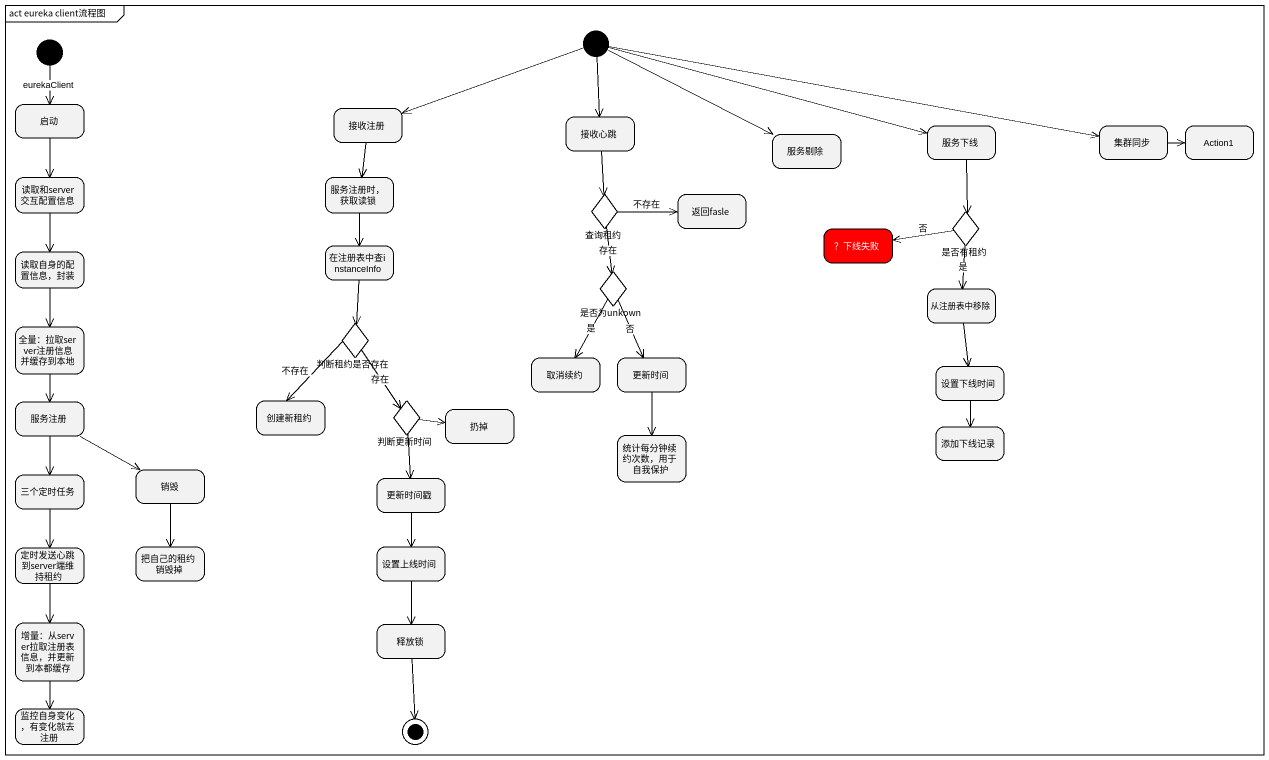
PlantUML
@startuml
mainframe act eureka client流程图
hide empty description
state initial1 <<start>>
state initial2 <<start>>
state 启动
state 接收注册
state 接收心跳
state 服务剔除
state 服务下线
state 集群同步
state Action1
state 读取和server交互配置信息
state "服务注册时，获取读锁" as 服务注册时_获取读锁
state 查询租约 <<choice>>
state 返回fasle
state "？下线失败" as 下线失败 #FF0000
state 是否有租约 <<choice>>
state "读取自身的配置信息，封装" as 读取自身的配置信息_封装
state 在注册表中查instanceInfo
state 是否为unkown <<choice>>
state 从注册表中移除
state "全量：拉取server注册信息并缓存到本地" as 全量_拉取server注册信息并缓存到本地
state 判断租约是否存在 <<choice>>
state 取消续约
state 更新时间
state 设置下线时间
state 服务注册
state 创建新租约
state 判断更新时间 <<choice>>
state 扔掉
state 添加下线记录
state "统计每分钟续约次数，用于自我保护" as 统计每分钟续约次数_用于自我保护
state 三个定时任务
state 销毁
state 更新时间戳
state 定时发送心跳到server端维持租约
state 把自己的租约销毁掉
state 设置上线时间
state "增量：从server拉取注册表信息，并更新到本都缓存" as 增量_从server拉取注册表信息_并更新到本都缓存
state 释放锁
state "监控自身变化，有变化就去注册" as 监控自身变化_有变化就去注册
initial1 --> 启动 : eurekaClient
initial2 -left-> 接收注册
initial2 --> 接收心跳
initial2 -right-> 服务剔除
initial2 -right-> 服务下线
initial2 -right-> 集群同步
启动 --> 读取和server交互配置信息
接收注册 --> 服务注册时_获取读锁
接收心跳 --> 查询租约
服务下线 --> 是否有租约
集群同步 -right-> Action1
读取和server交互配置信息 --> 读取自身的配置信息_封装
服务注册时_获取读锁 --> 在注册表中查instanceInfo
查询租约 -right-> 返回fasle : 不存在
查询租约 --> 是否为unkown : 存在
是否有租约 -left-> 下线失败 : 否
是否有租约 --> 从注册表中移除 : 是
读取自身的配置信息_封装 --> 全量_拉取server注册信息并缓存到本地
在注册表中查instanceInfo --> 判断租约是否存在
是否为unkown --> 取消续约 : 是
是否为unkown --> 更新时间 : 否
从注册表中移除 --> 设置下线时间
全量_拉取server注册信息并缓存到本地 --> 服务注册
判断租约是否存在 --> 创建新租约 : 不存在
判断租约是否存在 --> 判断更新时间 : 存在
更新时间 --> 统计每分钟续约次数_用于自我保护
设置下线时间 --> 添加下线记录
服务注册 --> 三个定时任务
服务注册 -right-> 销毁
判断更新时间 -right-> 扔掉
判断更新时间 --> 更新时间戳
三个定时任务 --> 定时发送心跳到server端维持租约
销毁 --> 把自己的租约销毁掉
更新时间戳 --> 设置上线时间
定时发送心跳到server端维持租约 --> 增量_从server拉取注册表信息_并更新到本都缓存
设置上线时间 --> 释放锁
增量_从server拉取注册表信息_并更新到本都缓存 --> 监控自身变化_有变化就去注册
释放锁 --> [*]
@enduml
